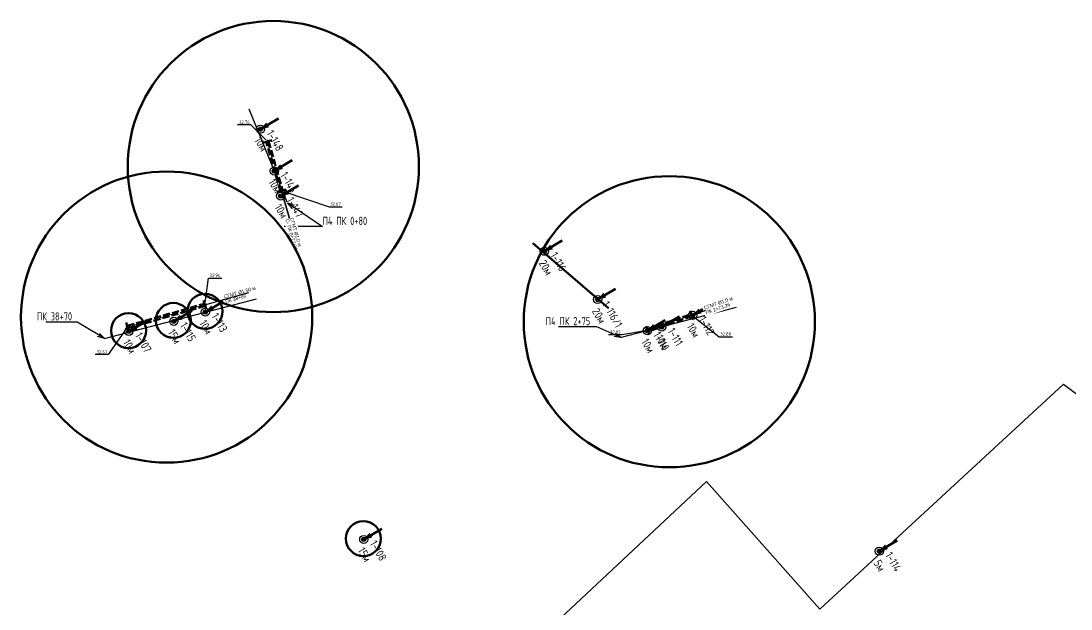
# Model space of a CAD drawing. Header units: metres. Extents: x 1267698 to 1279776, y 339473 to 349577.
# Drawn here: x 1267995.2 to 1268444.8, y 341196.1 to 341448 of the extents above; entities that cross this region are included whole.
import ezdxf
from ezdxf import colors
from ezdxf.entities.mleader import LeaderData, LeaderLine
from ezdxf.enums import TextEntityAlignment as Align
from ezdxf.math import Vec2, Vec3

# ---------------------------------------------------------------- set-up
doc = ezdxf.new("R2010")
doc.units = ezdxf.units.M
doc.linetypes.add('Труба', pattern=[4, 3, -1])
doc.linetypes.add('ШтрихпунктирУтолщ', pattern=[12, 8, -2, 0, -2])
for name, color, linetype, lineweight in [('_ИГЕОЛ поперечники ОХ', 3, 'Continuous', 30), ('_ИГЕОЛ_намеченные скважины_П', 6, 'Continuous', 100), ('Водопропускные Трубы_ОХ_Выноска', 7, 'Continuous', 30), ('ВодопропускныеТрубы_ОХ', 160, 'Труба', 50)]:
    doc.layers.add(name, color=color, linetype=linetype, lineweight=lineweight)
doc.layers.add('_ИГЕОЛ Пробуренные ТСЗ+', color=250, linetype='Continuous', lineweight=100, plot=False)
doc.layers.add('_Скважины', color=5, linetype='Continuous')
doc.layers.add('_Точки опытных наблюдений', color=4, linetype='Continuous')
doc.styles.add('RS', font='romans.shx', dxfattribs={"width": 0.64})
doc.styles.add('TITLE', font='arial.ttf', dxfattribs={"width": 0.8})
doc.styles.add('VNIPISIMPLEXCUR', font='simplex.shx', dxfattribs={"width": 0.8, "oblique": 15})
doc.styles.add('ГОСТ 2.304', font='CS_Gost2304.shx')

# ---------------------------------------------------------------- blocks, each defined once
blk = doc.blocks.new('ИИ25001')
at = {"linetype": 'Continuous', "lineweight": 25}
h = blk.add_hatch(color=0, dxfattribs=at)
edge = h.paths.add_edge_path()
edge.add_arc((0, 0), 0.5, 359.64, 719.6400000000001)
at = {"layer": '_Точки опытных наблюдений', "linetype": 'Continuous', "lineweight": 70}
h = blk.add_hatch(color=5, dxfattribs=at)
h.dxf.hatch_style = 1
h.paths.add_polyline_path([(-0.02611609981578489, 2.039832823868292), (-0.7060603744384997, 2.031127457263052), (0, 0)])
h.paths.add_polyline_path([(0.653828174806972, 2.048538190473638), (-0.02611609981578489, 2.039832823868292), (0, 0)])
at = {"color": 0, "linetype": 'Continuous', "lineweight": 25}
for radius in [1, 0.5]:
    blk.add_circle((0, 0), radius, dxfattribs=at)
at = {"layer": '_Точки опытных наблюдений', "color": 5, "linetype": 'Continuous', "lineweight": 70}
blk.add_line((-0.06529024953940943, 5.099582059670709), (0, 0), dxfattribs=at)
at = {"color": 253, "linetype": 'Continuous', "style": 'VNIPISIMPLEXCUR', "oblique": 15, "width": 0.8, "flags": 1}
for tag, p in [('DATE', (-2.5, -0.8000000000000114)), ('NOTE1', (-2.5, -3.200000000000017)), ('NOTE2', (-2.5, -5.600000000000023))]:
    blk.add_attdef(tag, text='', height=1.6, dxfattribs=at).set_placement(p, align=Align.RIGHT)
at = {"layer": '_Скважины', "color": 0, "linetype": 'Continuous', "lineweight": 50, "transparency": 33554687, "style": 'RS', "width": 0.64}
blk.add_attdef('NUMBER_001', (1.024761904761904, 0.6999999999999886), '', height=2, dxfattribs=at)
at = {"layer": '_Скважины', "color": 0, "linetype": 'Continuous', "lineweight": 100, "style": 'VNIPISIMPLEXCUR', "oblique": 15, "width": 0.8}
for tag, p in [('EGWL', (38.31670607307356, 0.6999999999999886)), ('TFS', (19.07851403860371, -1)), ('FS', (14.21830956713089, -2.700000000000003)), ('AGWL', (36.59421987173639, -2.700000000000003)), ('STS', (2, -5.202801649045824))]:
    blk.add_attdef(tag, p, '', height=2, dxfattribs=at)
at = {"layer": '_Скважины', "color": 0, "linetype": 'Continuous', "lineweight": 50, "style": 'RS', "width": 0.64}
blk.add_attdef('HEIGHT_001', (1.024761904761905, -2.699999999999989), '', height=2, dxfattribs=at)
blk = doc.blocks.new('_Open30')
at = {"color": 0, "linetype": 'ByBlock', "lineweight": -2}
for p, q in [((-1, 0.267949), (0, 0)), ((0, 0), (-1, -0.267949)), ((0, 0), (-1, 0))]:
    blk.add_line(p, q, dxfattribs=at)
blk = doc.blocks.new('*U81')
at = {"linetype": 'Труба'}
blk.add_lwpolyline([(-13.45730743487366, -2), (-13.45730743487366, -0.5), (-13.45730743487366, 0.5), (-13.45730743487366, 2), (-13.45730743487366, 0.5), (6.488766676498926, 0.5), (6.488766676498926, 2), (6.488766676498926, 0.5), (6.488766676498926, -0.5), (6.488766676498926, -2), (6.488766676498926, -0.5), (-13.45730743487366, -0.5)], dxfattribs=at)
at = {"color": 7, "linetype": 'ШтрихпунктирУтолщ', "lineweight": 9}
blk.add_lwpolyline([(-13.45730743487366, 0), (6.488766676498926, 0)], dxfattribs=at)
blk = doc.blocks.new('_None')
blk = doc.blocks.new('*U94')
at = {"linetype": 'Труба'}
blk.add_lwpolyline([(-28.50918129226193, -2), (-28.50918129226193, -0.5), (-28.50918129226193, 0.5), (-28.50918129226193, 2), (-28.50918129226193, 0.5), (-6.559181289863773, 0.5), (-6.559181289863773, 2), (-6.559181289863773, 0.5), (-6.559181289863773, -0.5), (-6.559181289863773, -2), (-6.559181289863773, -0.5), (-28.50918129226193, -0.5)], dxfattribs=at)
at = {"color": 7, "linetype": 'ШтрихпунктирУтолщ', "lineweight": 9}
blk.add_lwpolyline([(-28.50918129226193, 0), (-6.559181289863773, 0)], dxfattribs=at)
blk = doc.blocks.new('*U83')
at = {"linetype": 'Труба'}
blk.add_lwpolyline([(-21.52035931521095, -2), (-21.52035931521095, -0.5), (-21.52035931521095, 0.5), (-21.52035931521095, 2), (-21.52035931521095, 0.5), (12.92864068155177, 0.5), (12.92864068155177, 2), (12.92864068155177, 0.5), (12.92864068155177, -0.5), (12.92864068155177, -2), (12.92864068155177, -0.5), (-21.52035931521095, -0.5)], dxfattribs=at)
at = {"color": 7, "linetype": 'ШтрихпунктирУтолщ', "lineweight": 9}
blk.add_lwpolyline([(-21.52035931521095, 0), (12.92864068155177, 0)], dxfattribs=at)
blk = doc.blocks.new('выноска')
at = {"ltscale": 100}
for p, q in [((0.5303300858899107, -0.5303300858899107), (-0.5303300858899107, 0.5303300858899107)), ((-0.5303300858680827, -0.5303300859117385), (0.5303300858680827, 0.5303300859117385))]:
    blk.add_line(p, q, dxfattribs=at)
blk = doc.blocks.new('2024-01-13-трубы')
at = {"layer": 'ВодопропускныеТрубы_ОХ'}
for name, p, rotation in [('*U94', (1268098.872010157, 341402.6308744149), 106.0159442153281), ('*U83', (1268053.259882275, 341320.4703424005), 196.0145786668109), ('*U81', (1268269.663751762, 341317.5503438504), 199.3422299315499)]:
    blk.add_blockref(name, p, dxfattribs=dict(at, rotation=rotation))
ml = blk.add_multileader_mtext('Standard')
ml.set_content('32.76', color=256, style='ГОСТ 2.304')
ml.set_leader_properties()
ml.set_arrow_properties(name='выноска')
ml.build(insert=Vec2(0, 0))
ml.multileader.update_dxf_attribs({"text_left_attachment_type": 5, "text_right_attachment_type": 5, "dogleg_length": 0.36, "arrow_head_size": 1})
ctx = ml.context
ctx.base_point, ctx.char_height, ctx.arrow_head_size, ctx.landing_gap_size, ctx.plane_origin = Vec3(1268088.404951659, 341403.4434243992), 1.5, 1, 0.1, Vec3(-0.03835941734723747, 0.1336348235490732)
ctx.left_attachment, ctx.right_attachment, ctx.text_align_type = 5, 5, 2
notes = []
notes.append((ctx, [(0, (1, 1, 0), (1268093.564583694, 341403.4434243992), (-0.9999999999999999, 0), 0.3599999999999999, [(0, [(1268100.681720049, 341396.3262880444)], 0, [])])]))
ctx.mtext.insert, ctx.mtext.alignment = Vec3(1268093.104583694, 341405.3596153441), 3
ml = blk.add_multileader_mtext('Standard')
ml.set_content('32.67', color=256, style='ГОСТ 2.304')
ml.set_leader_properties()
ml.set_arrow_properties(name='выноска')
ml.build(insert=Vec2(0, 0))
ml.multileader.update_dxf_attribs({"text_left_attachment_type": 5, "text_right_attachment_type": 5, "dogleg_length": 0.36, "arrow_head_size": 1})
ctx = ml.context
ctx.base_point, ctx.char_height, ctx.arrow_head_size, ctx.landing_gap_size = Vec3(1268027.39517393, 341305.0601117772), 1.5, 1, 0.1
ctx.left_attachment, ctx.right_attachment, ctx.text_align_type = 5, 5, 2
notes.append((ctx, [(0, (1, 1, 0), (1268032.49267393, 341305.0601117772), (-0.9999999999999999, 0), 0.3599999999999999, [(0, [(1268040.832982356, 341316.9035639814)], 0, [])])]))
ctx.mtext.insert, ctx.mtext.alignment = Vec3(1268032.03267393, 341306.9763027226), 3
ml = blk.add_multileader_mtext('Standard')
ml.set_content('32.82', color=256, style='ГОСТ 2.304')
ml.set_leader_properties()
ml.set_arrow_properties(name='выноска')
ml.build(insert=Vec2(0, 0))
ml.multileader.update_dxf_attribs({"text_left_attachment_type": 5, "text_right_attachment_type": 5, "dogleg_length": 0.36, "arrow_head_size": 1})
ctx = ml.context
ctx.base_point, ctx.char_height, ctx.arrow_head_size, ctx.landing_gap_size = Vec3(1268247.206111904, 341313.5360991665), 1.5, 1, 0.1
ctx.left_attachment, ctx.right_attachment, ctx.text_align_type = 5, 5, 2
notes.append((ctx, [(0, (1, 1, 0), (1268252.37152529, 341313.5360991665), (-0.9999999999999999, 0), 0.3599999999999999, [(0, [(1268263.541229964, 341315.4011998766)], 0, [])])]))
ctx.mtext.insert, ctx.mtext.alignment = Vec3(1268251.91152529, 341315.4522901119), 3
for ctx, leaders in notes:
    for number, flags, end, landing, length, lines in leaders:
        leader = LeaderData()
        leader.index, (leader.has_last_leader_line, leader.has_dogleg_vector, leader.attachment_direction) = number, flags
        leader.last_leader_point, leader.dogleg_vector, leader.dogleg_length = Vec3(end), Vec3(landing), length
        for number, points, colour, breaks in lines:
            line = LeaderLine()
            line.index, line.vertices, line.color, line.breaks = number, Vec3.list(points), colors.encode_raw_color(colour), breaks
            leader.lines.append(line)
        ctx.leaders.append(leader)
at = {"layer": 'Водопропускные Трубы_ОХ_Выноска'}
ml = blk.add_multileader_mtext('Standard', dxfattribs=at)
ml.set_content('СГМТ %%c1.0 м\\PС- ПК 0+77.00', color=256, style='TITLE')
ml.set_leader_properties()
ml.set_arrow_properties(name='NONE')
ml.build(insert=Vec2(0, 0))
ml.multileader.update_dxf_attribs({"has_dogleg": 0, "text_left_attachment_type": 6, "text_right_attachment_type": 5, "dogleg_length": 0.36, "arrow_head_size": 0})
ctx = ml.context
ctx.base_point, ctx.char_height, ctx.arrow_head_size, ctx.landing_gap_size, ctx.plane_origin, ctx.plane_x_axis, ctx.plane_y_axis = Vec3(1268110.11803114, 341363.4524882237), 1.5, 0, 0, Vec3(1268151.337576096, 341346.7771596123), Vec3(0.274462352269686, -0.9615978458724785), Vec3(0.9615978458724785, 0.274462352269686)
ctx.left_attachment, ctx.right_attachment = 6, 5
notes = []
notes.append((ctx, [(0, (1, 1, 0), (1268110.019224694, 341363.7986634483), (0.274462352269686, -0.9615978458724783), 0.3599999999999999, [(0, [(1268106.737831378, 341375.2282782883)], 0, [])])]))
ctx.mtext.insert, ctx.mtext.text_direction, ctx.mtext.rotation, ctx.mtext.line_spacing_factor, ctx.mtext.flow_direction = Vec3(1268111.848907263, 341363.9465204579), Vec3(0.274462352269686, -0.9615978458724785), 4.990419519017911, 0.85, 5
ctx.mtext.has_bg_fill, ctx.mtext.bg_color, ctx.mtext.bg_scale_factor, ctx.mtext.bg_transparency, ctx.mtext.use_window_bg_color = 1, -1027028792, 1.5, 0, 1
ml = blk.add_multileader_mtext('Standard', dxfattribs=at)
ml.set_content('СГМТ %%c1.50 м\\PПК 38+66', color=256, style='TITLE')
ml.set_leader_properties()
ml.set_arrow_properties(name='NONE')
ml.build(insert=Vec2(0, 0))
ml.multileader.update_dxf_attribs({"has_dogleg": 0, "text_left_attachment_type": 6, "text_right_attachment_type": 5, "dogleg_length": 0.36, "arrow_head_size": 0})
ctx = ml.context
ctx.base_point, ctx.char_height, ctx.arrow_head_size, ctx.landing_gap_size, ctx.plane_origin, ctx.plane_x_axis, ctx.plane_y_axis = Vec3(1268082.421476933, 341328.837518068), 1.5, 0, 0, Vec3(1268103.479680863, 341371.0389174622), Vec3(0.9618772331529082, 0.2734816051256573), Vec3(-0.2734816051256573, 0.9618772331529082)
ctx.left_attachment, ctx.right_attachment = 6, 5
notes.append((ctx, [(0, (1, 1, 0), (1268082.075201129, 341328.7390646901), (0.9618772331529081, 0.2734816051256572), 0.3599999999999999, [(0, [(1268073.94581393, 341326.4048267013)], 0, [])])]))
ctx.mtext.insert, ctx.mtext.text_direction, ctx.mtext.rotation, ctx.mtext.line_spacing_factor, ctx.mtext.flow_direction = Vec3(1268081.929210044, 341330.5688970877), Vec3(0.9618772331529082, 0.2734816051256573), 0.2770107728252504, 0.85, 5
ctx.mtext.has_bg_fill, ctx.mtext.bg_color, ctx.mtext.bg_scale_factor, ctx.mtext.bg_transparency, ctx.mtext.use_window_bg_color = 1, -1027028792, 1.5, 0, 1
ml = blk.add_multileader_mtext('Standard', dxfattribs=at)
ml.set_content('СГМТ %%c1.0 м\\PПК 2+73.26', color=256, style='TITLE')
ml.set_leader_properties()
ml.set_arrow_properties(name='NONE')
ml.build(insert=Vec2(0, 0))
ml.multileader.update_dxf_attribs({"has_dogleg": 0, "text_left_attachment_type": 6, "text_right_attachment_type": 5, "dogleg_length": 0.36, "arrow_head_size": 0})
ctx = ml.context
ctx.base_point, ctx.char_height, ctx.arrow_head_size, ctx.landing_gap_size, ctx.plane_origin, ctx.plane_x_axis, ctx.plane_y_axis = Vec3(1268288.076467763, 341324.0401196738), 1.5, 0, 0, Vec3(1268320.434196949, 341372.53815669), Vec3(0.9436389566103033, 0.3309766148346712), Vec3(-0.3309766148346712, 0.9436389566103033)
ctx.left_attachment, ctx.right_attachment = 6, 5
notes.append((ctx, [(0, (1, 1, 0), (1268287.736757738, 341323.9209680925), (0.9436389566103032, 0.3309766148346712), 0.36, [(0, [(1268282.361489593, 341322.0075377394)], 0, [])])]))
ctx.mtext.insert, ctx.mtext.text_direction, ctx.mtext.rotation, ctx.mtext.line_spacing_factor, ctx.mtext.flow_direction = Vec3(1268287.480709856, 341325.7386697957), Vec3(0.9436389566103033, 0.3309766148346712), 0.3373383330026531, 0.85, 5
ctx.mtext.has_bg_fill, ctx.mtext.bg_color, ctx.mtext.bg_scale_factor, ctx.mtext.bg_transparency, ctx.mtext.use_window_bg_color = 1, -1027028792, 1.5, 0, 1
for ctx, leaders in notes:
    for number, flags, end, landing, length, lines in leaders:
        leader = LeaderData()
        leader.index, (leader.has_last_leader_line, leader.has_dogleg_vector, leader.attachment_direction) = number, flags
        leader.last_leader_point, leader.dogleg_vector, leader.dogleg_length = Vec3(end), Vec3(landing), length
        for number, points, colour, breaks in lines:
            line = LeaderLine()
            line.index, line.vertices, line.color, line.breaks = number, Vec3.list(points), colors.encode_raw_color(colour), breaks
            leader.lines.append(line)
        ctx.leaders.append(leader)
at = {"color": 5, "lineweight": 200}
for centre in [(1268103.229183236, 341385.6393307443), (1268057.526966833, 341321.1748966199), (1268272.785754812, 341319.1761473526)]:
    blk.add_circle(centre, 62.3426761712381, dxfattribs=at)
ml = blk.add_multileader_mtext('Standard')
ml.set_content('32.67', color=256, style='ГОСТ 2.304')
ml.set_leader_properties()
ml.set_arrow_properties(name='выноска')
ml.build(insert=Vec2(0, 0))
ml.multileader.update_dxf_attribs({"text_left_attachment_type": 5, "text_right_attachment_type": 5, "dogleg_length": 0.36, "arrow_head_size": 1})
ctx = ml.context
ctx.base_point, ctx.char_height, ctx.arrow_head_size, ctx.landing_gap_size, ctx.plane_origin = Vec3(1268127.484533435, 341369.3702236174), 1.5, 1, 0.1, Vec3(-0.03835941734723747, 0.1336348235490732)
ctx.left_attachment, ctx.right_attachment = 5, 5
notes = []
notes.append((ctx, [(0, (1, 1, 0), (1268127.124533435, 341368.4121281449), (0.9999999999999999, 0), 0.3599999999999999, [(0, [(1268106.737831378, 341375.2282782883)], 0, [])])]))
ctx.mtext.insert = Vec3(1268127.584533435, 341370.3283190898)
ml = blk.add_multileader_mtext('Standard')
ml.set_content('32.94', color=256, style='ГОСТ 2.304')
ml.set_leader_properties()
ml.set_arrow_properties(name='выноска')
ml.build(insert=Vec2(0, 0))
ml.multileader.update_dxf_attribs({"text_left_attachment_type": 5, "text_right_attachment_type": 5, "dogleg_length": 0.36, "arrow_head_size": 1})
ctx = ml.context
ctx.base_point, ctx.char_height, ctx.arrow_head_size, ctx.landing_gap_size = Vec3(1268075.879642756, 341337.8611094708), 1.5, 1, 0.1
ctx.left_attachment, ctx.right_attachment = 5, 5
notes.append((ctx, [(0, (1, 1, 0), (1268075.519642756, 341337.8611094708), (0.9999999999999999, 0), 0.3599999999999999, [(0, [(1268073.945069373, 341326.4074207882)], 0, [])])]))
ctx.mtext.insert = Vec3(1268075.979642756, 341339.7773004162)
ml = blk.add_multileader_mtext('Standard')
ml.set_content('32.88', color=256, style='ГОСТ 2.304')
ml.set_leader_properties()
ml.set_arrow_properties(name='выноска')
ml.build(insert=Vec2(0, 0))
ml.multileader.update_dxf_attribs({"text_left_attachment_type": 5, "text_right_attachment_type": 5, "dogleg_length": 0.36, "arrow_head_size": 1})
ctx = ml.context
ctx.base_point, ctx.char_height, ctx.arrow_head_size, ctx.landing_gap_size = Vec3(1268294.492952192, 341312.750192182), 1.5, 1, 0.1
ctx.left_attachment, ctx.right_attachment = 5, 5
notes.append((ctx, [(0, (1, 1, 0), (1268294.132952192, 341312.750192182), (0.9999999999999999, 0), 0.3599999999999999, [(0, [(1268282.361489593, 341322.0075377395)], 0, [])])]))
ctx.mtext.insert = Vec3(1268294.592952192, 341314.6663831273)
for ctx, leaders in notes:
    for number, flags, end, landing, length, lines in leaders:
        leader = LeaderData()
        leader.index, (leader.has_last_leader_line, leader.has_dogleg_vector, leader.attachment_direction) = number, flags
        leader.last_leader_point, leader.dogleg_vector, leader.dogleg_length = Vec3(end), Vec3(landing), length
        for number, points, colour, breaks in lines:
            line = LeaderLine()
            line.index, line.vertices, line.color, line.breaks = number, Vec3.list(points), colors.encode_raw_color(colour), breaks
            leader.lines.append(line)
        ctx.leaders.append(leader)

msp = doc.modelspace()

# ---------------------------------------------------------------- linework, layer by layer
at = {"layer": '_ИГЕОЛ поперечники ОХ', "color": 3, "lineweight": 50}
msp.add_lwpolyline([(1268214.320807144, 341352.7662542504), (1268246.771040255, 341325.0297923108)], dxfattribs=at)
at = {"layer": '_ИГЕОЛ Пробуренные ТСЗ+'}
for centre in [(1268073.984934829, 341323.6707361934), (1268060.461066039, 341319.7020859616), (1268041.221546865, 341315.3873245356), (1268141.783985665, 341226.2957938438)]:
    msp.add_circle(centre, 7.5, dxfattribs=at)
at = {"layer": '_ИГЕОЛ_намеченные скважины_П', "color": 1, "lineweight": 30}
msp.add_lwpolyline([(1268371.25, 341129.29), (1268232.525, 341006.2), (1268181.69, 341059.86), (1268260.773649143, 341135.2705615993), (1268248.11, 341168.44), (1268226.041130034, 341191.9864646267), (1268288.63, 341250.69), (1268337.21, 341196.05), (1268441.59, 341292.37), (1268521.13, 341232.47), (1268371.25, 341129.29)], dxfattribs=at)

# ---------------------------------------------------------------- block references
at = {"layer": '_ИГЕОЛ_намеченные скважины_П', "lineweight": 50}
ref = msp.add_blockref('ИИ25001', (1268097.709821464, 341401.6382094673), dxfattribs=dict(at, xscale=1.75, yscale=1.75, zscale=2, rotation=299.9999999999999))
ref.add_attrib('NUMBER_001', '1-148', (1268100.120702584, 341399.9124408771), dxfattribs={"layer": '_Скважины', "color": 0, "linetype": 'Continuous', "lineweight": 50, "transparency": 33554687, "height": 3.5, "rotation": 299.9999999999999, "style": 'RS', "width": 0.8})
ref.add_attrib('HEIGHT_001', '10м', (1268094.967851432, 341396.937440877), dxfattribs={"layer": '_Скважины', "color": 0, "linetype": 'Continuous', "lineweight": 50, "height": 3.5, "rotation": 299.9999999999999, "style": 'RS', "width": 0.8})
ref = msp.add_blockref('ИИ25001', (1268103.669471347, 341383.7639972901), dxfattribs=dict(at, xscale=1.75, yscale=1.75, zscale=2, rotation=299.9999999999999))
ref.add_attrib('NUMBER_001', '1-146', (1268106.080352467, 341382.0382287001), dxfattribs={"layer": '_Скважины', "color": 0, "linetype": 'Continuous', "lineweight": 50, "transparency": 33554687, "height": 3.5, "rotation": 299.9999999999999, "style": 'RS', "width": 0.8})
ref.add_attrib('HEIGHT_001', '10м', (1268100.927501314, 341379.0632287), dxfattribs={"layer": '_Скважины', "color": 0, "linetype": 'Continuous', "lineweight": 50, "height": 3.5, "rotation": 299.9999999999999, "style": 'RS', "width": 0.8})
ref = msp.add_blockref('ИИ25001', (1268106.34104825, 341372.9778671046), dxfattribs=dict(at, xscale=1.75, yscale=1.75, zscale=2, rotation=299.9999999999999))
ref.add_attrib('NUMBER_001', '1-147', (1268108.751929369, 341371.2520985143), dxfattribs={"layer": '_Скважины', "color": 0, "linetype": 'Continuous', "lineweight": 50, "transparency": 33554687, "height": 3.5, "rotation": 299.9999999999999, "style": 'RS', "width": 0.8})
ref.add_attrib('HEIGHT_001', '10м', (1268103.599078217, 341368.2770985143), dxfattribs={"layer": '_Скважины', "color": 0, "linetype": 'Continuous', "lineweight": 50, "height": 3.5, "rotation": 299.9999999999999, "style": 'RS', "width": 0.8})
ref = msp.add_blockref('ИИ25001', (1268219.277103773, 341349.3603843567), dxfattribs=dict(at, xscale=1.75, yscale=1.75, zscale=2, rotation=299.9999999999999))
ref.add_attrib('NUMBER_001', '1-116', (1268221.687984893, 341347.6346157665), dxfattribs={"layer": '_Скважины', "color": 0, "linetype": 'Continuous', "lineweight": 50, "transparency": 33554687, "height": 3.5, "rotation": 299.9999999999999, "style": 'RS', "width": 0.8})
ref.add_attrib('HEIGHT_001', '20м', (1268216.73513374, 341344.3132056053), dxfattribs={"layer": '_Скважины', "color": 0, "linetype": 'Continuous', "lineweight": 50, "height": 3.5, "rotation": 299.9999999999999, "style": 'RS', "width": 0.8})
ref = msp.add_blockref('ИИ25001', (1268242.071079972, 341328.7084081243), dxfattribs=dict(at, xscale=1.75, yscale=1.75, zscale=2, rotation=299.9999999999999))
ref.add_attrib('NUMBER_001', '1-116/1', (1268243.904610823, 341326.6493062007), dxfattribs={"layer": '_Скважины', "color": 0, "linetype": 'Continuous', "lineweight": 50, "transparency": 33554687, "height": 3.5, "rotation": 299.9999999999999, "style": 'RS', "width": 0.8})
ref.add_attrib('HEIGHT_001', '20м', (1268239.529109939, 341323.6612293724), dxfattribs={"layer": '_Скважины', "color": 0, "linetype": 'Continuous', "lineweight": 50, "height": 3.5, "rotation": 299.9999999999999, "style": 'RS', "width": 0.8})
ref = msp.add_blockref('ИИ25001', (1268282.800940036, 341321.9178455942), dxfattribs=dict(at, xscale=1.75, yscale=1.75, zscale=2, rotation=299.9999999999999))
ref.add_attrib('NUMBER_001', '1-112', (1268285.211821155, 341320.192077004), dxfattribs={"layer": '_Скважины', "color": 0, "linetype": 'Continuous', "lineweight": 50, "transparency": 33554687, "height": 3.5, "rotation": 299.9999999999999, "style": 'RS', "width": 0.8})
ref.add_attrib('HEIGHT_001', '10м', (1268280.058970003, 341317.2170770041), dxfattribs={"layer": '_Скважины', "color": 0, "linetype": 'Continuous', "lineweight": 50, "height": 3.5, "rotation": 299.9999999999999, "style": 'RS', "width": 0.8})
ref = msp.add_blockref('ИИ25001', (1268269.519516085, 341316.9100415292), dxfattribs=dict(at, xscale=1.75, yscale=1.75, zscale=2, rotation=299.9999999999999))
ref.add_attrib('NUMBER_001', '1-111', (1268271.930397204, 341315.184272939), dxfattribs={"layer": '_Скважины', "color": 0, "linetype": 'Continuous', "lineweight": 50, "transparency": 33554687, "height": 3.5, "rotation": 299.9999999999999, "style": 'RS', "width": 0.8})
ref.add_attrib('HEIGHT_001', '10м', (1268266.777546052, 341312.2092729391), dxfattribs={"layer": '_Скважины', "color": 0, "linetype": 'Continuous', "lineweight": 50, "height": 3.5, "rotation": 299.9999999999999, "style": 'RS', "width": 0.8})
ref = msp.add_blockref('ИИ25001', (1268263.348435881, 341315.3214269655), dxfattribs=dict(at, xscale=1.75, yscale=1.75, zscale=2, rotation=299.9999999999999))
ref.add_attrib('NUMBER_001', '1-110', (1268265.759317001, 341313.5956583753), dxfattribs={"layer": '_Скважины', "color": 0, "linetype": 'Continuous', "lineweight": 50, "transparency": 33554687, "height": 3.5, "rotation": 299.9999999999999, "style": 'RS', "width": 0.8})
ref.add_attrib('HEIGHT_001', '10м', (1268260.606465848, 341310.6206583754), dxfattribs={"layer": '_Скважины', "color": 0, "linetype": 'Continuous', "lineweight": 50, "height": 3.5, "rotation": 299.9999999999999, "style": 'RS', "width": 0.8})
ref = msp.add_blockref('ИИ25001', (1268141.940287981, 341225.913680017), dxfattribs=dict(at, xscale=1.75, yscale=1.75, zscale=2, rotation=299.9999999999999))
ref.add_attrib('NUMBER_001', '1-108', (1268144.351169101, 341224.1879114268), dxfattribs={"layer": '_Скважины', "color": 0, "linetype": 'Continuous', "lineweight": 50, "transparency": 33554687, "height": 3.5, "rotation": 299.9999999999999, "style": 'RS', "width": 0.8})
ref.add_attrib('HEIGHT_001', '15м', (1268139.198317949, 341221.2129114271), dxfattribs={"layer": '_Скважины', "color": 0, "linetype": 'Continuous', "lineweight": 50, "height": 3.5, "rotation": 299.9999999999999, "style": 'RS', "width": 0.8})
ref = msp.add_blockref('ИИ25001', (1268362.659777154, 341220.9008833908), dxfattribs=dict(at, xscale=1.75, yscale=1.75, zscale=2, rotation=299.9999999999999))
ref.add_attrib('NUMBER_001', '1-114', (1268365.070658273, 341219.1751148006), dxfattribs={"layer": '_Скважины', "color": 0, "linetype": 'Continuous', "lineweight": 50, "transparency": 33554687, "height": 3.5, "rotation": 299.9999999999999, "style": 'RS', "width": 0.8})
ref.add_attrib('HEIGHT_001', '5м', (1268360.117807121, 341215.8537046392), dxfattribs={"layer": '_Скважины', "color": 0, "linetype": 'Continuous', "lineweight": 50, "height": 3.5, "rotation": 299.9999999999999, "style": 'RS', "width": 0.8})
at = {"layer": '_Скважины', "lineweight": 50}
ref = msp.add_blockref('ИИ25001', (1268074.141237146, 341323.2886223665), dxfattribs=dict(at, xscale=1.75, yscale=1.75, zscale=2, rotation=299.9999999999999))
ref.add_attrib('NUMBER_001', '1-113', (1268076.552118265, 341321.5628537763), dxfattribs={"color": 0, "linetype": 'Continuous', "lineweight": 50, "transparency": 33554687, "height": 3.5, "rotation": 299.9999999999999, "style": 'RS', "width": 0.8})
ref.add_attrib('HEIGHT_001', '10м', (1268071.399267113, 341318.5878537764), dxfattribs={"color": 0, "linetype": 'Continuous', "lineweight": 50, "height": 3.5, "rotation": 299.9999999999999, "style": 'RS', "width": 0.8})
ref = msp.add_blockref('ИИ25001', (1268060.617368355, 341319.3199721349), dxfattribs=dict(at, xscale=1.75, yscale=1.75, zscale=2, rotation=299.9999999999999))
ref.add_attrib('NUMBER_001', '1-115', (1268063.028249475, 341317.5942035447), dxfattribs={"color": 0, "linetype": 'Continuous', "lineweight": 50, "transparency": 33554687, "height": 3.5, "rotation": 299.9999999999999, "style": 'RS', "width": 0.8})
ref.add_attrib('HEIGHT_001', '15м', (1268057.875398322, 341314.6192035448), dxfattribs={"color": 0, "linetype": 'Continuous', "lineweight": 50, "height": 3.5, "rotation": 299.9999999999999, "style": 'RS', "width": 0.8})
ref = msp.add_blockref('ИИ25001', (1268041.377849181, 341315.0052107088), dxfattribs=dict(at, xscale=1.75, yscale=1.75, zscale=2, rotation=299.9999999999999))
ref.add_attrib('NUMBER_001', '1-107', (1268043.7887303, 341313.2794421186), dxfattribs={"color": 0, "linetype": 'Continuous', "lineweight": 50, "transparency": 33554687, "height": 3.5, "rotation": 299.9999999999999, "style": 'RS', "width": 0.8})
ref.add_attrib('HEIGHT_001', '10м', (1268038.635879148, 341310.3044421185), dxfattribs={"color": 0, "linetype": 'Continuous', "lineweight": 50, "height": 3.5, "rotation": 299.9999999999999, "style": 'RS', "width": 0.8})

# ---------------------------------------------------------------- leaders
at = {"layer": '_ИГЕОЛ поперечники ОХ'}
ml = msp.add_multileader_mtext('Standard', dxfattribs=at)
ml.set_content('ПК 38+70', color=256, style='RS')
ml.set_leader_properties(color=256, linetype='Continuous', lineweight=-1)
ml.set_arrow_properties(name='OPEN30')
ml.build(insert=Vec2(0, 0))
ml.multileader.update_dxf_attribs({"has_dogleg": 0, "text_left_attachment_type": 6, "text_right_attachment_type": 6, "dogleg_length": 0, "arrow_head_size": 3})
ctx = ml.context
ctx.base_point, ctx.char_height, ctx.arrow_head_size, ctx.landing_gap_size, ctx.plane_origin, ctx.plane_x_axis, ctx.plane_y_axis = Vec3(1267997.659526741, 341318.9831272326, 137.5430000000003), 3.5, 3, 0, Vec3(1267241.257425315, 341527.5802819572, 137.5430000000003), Vec3(-0.963649359094419, -0.2671701942899242), Vec3(0.2671701942899242, -0.963649359094419)
ctx.left_attachment, ctx.right_attachment = 6, 6
notes = []
notes.append((ctx, [(0, (1, 1, 0), (1268019.259526741, 341318.9831272326, 137.5430000000003), (-1, 0), 0, [(0, [(1268030.972286318, 341311.9483233587, 137.5430000000003)], 0, [])])]))
ctx.mtext.insert = Vec3(1268001.979526741, 341323.1831272326, 137.5430000000003)
ctx.mtext.has_bg_fill, ctx.mtext.bg_color, ctx.mtext.bg_scale_factor, ctx.mtext.bg_transparency, ctx.mtext.use_window_bg_color = 1, -1023410175, 1.1, 0, 1
for ctx, leaders in notes:
    for number, flags, end, landing, length, lines in leaders:
        leader = LeaderData()
        leader.index, (leader.has_last_leader_line, leader.has_dogleg_vector, leader.attachment_direction) = number, flags
        leader.last_leader_point, leader.dogleg_vector, leader.dogleg_length = Vec3(end), Vec3(landing), length
        for number, points, colour, breaks in lines:
            line = LeaderLine()
            line.index, line.vertices, line.color, line.breaks = number, Vec3.list(points), colors.encode_raw_color(colour), breaks
            leader.lines.append(line)
        ctx.leaders.append(leader)

# ---------------------------------------------------------------- next in the draw order: linework, layer by layer
at = {"layer": '_ИГЕОЛ поперечники ОХ', "elevation": -249.0199999999997}
msp.add_lwpolyline([(1268030.972286318, 341311.9483233587), (1268096.028042687, 341328.9219978985)], dxfattribs=at)

# ---------------------------------------------------------------- next in the draw order: leaders
at = {"layer": '_ИГЕОЛ поперечники ОХ'}
ml = msp.add_multileader_mtext('Standard', dxfattribs=at)
ml.set_content('П4 ПК 0+80', color=256, style='RS')
ml.set_leader_properties(color=256, linetype='Continuous', lineweight=-1)
ml.set_arrow_properties(name='OPEN30')
ml.build(insert=Vec2(0, 0))
ml.multileader.update_dxf_attribs({"has_dogleg": 0, "text_left_attachment_type": 6, "text_right_attachment_type": 6, "dogleg_length": 0, "arrow_head_size": 3})
ctx = ml.context
ctx.base_point, ctx.char_height, ctx.arrow_head_size, ctx.landing_gap_size, ctx.plane_origin, ctx.plane_x_axis, ctx.plane_y_axis = Vec3(1268124.303027331, 341359.92843189, 137.5430000000003), 3.5, 3, 0, Vec3(1267982.95462679, 340598.4950607311, 137.5430000000003), Vec3(0.391359500729521, -0.9202378720682712), Vec3(0.9202378720682712, 0.391359500729521)
ctx.left_attachment, ctx.right_attachment = 6, 6
notes = []
notes.append((ctx, [(0, (1, 1, 0), (1268124.303027331, 341359.92843189, 137.5430000000003), (1, 0), 0, [(0, [(1268109.248052913, 341370.1529673169, 137.5430000000003)], 0, [])])]))
ctx.mtext.insert = Vec3(1268124.303027331, 341364.12843189, 137.5430000000003)
ctx.mtext.has_bg_fill, ctx.mtext.bg_color, ctx.mtext.bg_scale_factor, ctx.mtext.bg_transparency, ctx.mtext.use_window_bg_color = 1, -1023410175, 1.1, 0, 1
ml = msp.add_multileader_mtext('Standard', dxfattribs=at)
ml.set_content('П4 ПК 2+75', color=256, style='RS')
ml.set_leader_properties(color=256, linetype='Continuous', lineweight=-1)
ml.set_arrow_properties(name='OPEN30')
ml.build(insert=Vec2(0, 0))
ml.multileader.update_dxf_attribs({"has_dogleg": 0, "text_left_attachment_type": 6, "text_right_attachment_type": 6, "dogleg_length": 0, "arrow_head_size": 3})
ctx = ml.context
ctx.base_point, ctx.char_height, ctx.arrow_head_size, ctx.landing_gap_size, ctx.plane_origin, ctx.plane_x_axis, ctx.plane_y_axis = Vec3(1268214.386044709, 341316.9901359048, 137.5430000000003), 3.5, 3, 0, Vec3(1267503.792891354, 341538.8911640548, 137.5430000000003), Vec3(-0.963649359094419, -0.2671701942899242), Vec3(0.2671701942899242, -0.963649359094419)
ctx.left_attachment, ctx.right_attachment = 6, 6
notes.append((ctx, [(0, (1, 1, 0), (1268241.719378042, 341316.9901359048, 137.5430000000003), (-1, 0), 0, [(0, [(1268252.194105187, 341312.3926488009, 137.5430000000003)], 0, [])])]))
ctx.mtext.insert = Vec3(1268219.852711375, 341321.1901359048, 137.5430000000003)
ctx.mtext.has_bg_fill, ctx.mtext.bg_color, ctx.mtext.bg_scale_factor, ctx.mtext.bg_transparency, ctx.mtext.use_window_bg_color = 1, -1023410175, 1.1, 0, 1
for ctx, leaders in notes:
    for number, flags, end, landing, length, lines in leaders:
        leader = LeaderData()
        leader.index, (leader.has_last_leader_line, leader.has_dogleg_vector, leader.attachment_direction) = number, flags
        leader.last_leader_point, leader.dogleg_vector, leader.dogleg_length = Vec3(end), Vec3(landing), length
        for number, points, colour, breaks in lines:
            line = LeaderLine()
            line.index, line.vertices, line.color, line.breaks = number, Vec3.list(points), colors.encode_raw_color(colour), breaks
            leader.lines.append(line)
        ctx.leaders.append(leader)

# ---------------------------------------------------------------- next in the draw order: linework, layer by layer
at = {"layer": '_ИГЕОЛ поперечники ОХ', "elevation": -249.0199999999997}
for points in [[(1268109.093084587, 341370.3091307991), (1268092.852161894, 341410.1735117725)], [(1268252.369260454, 341312.525775986), (1268301.560125356, 341325.3601472666)]]:
    msp.add_lwpolyline(points, dxfattribs=at)

# ---------------------------------------------------------------- next in the draw order: block references
msp.add_blockref('2024-01-13-трубы', (0, 0))

doc.saveas('drawing.dxf')
